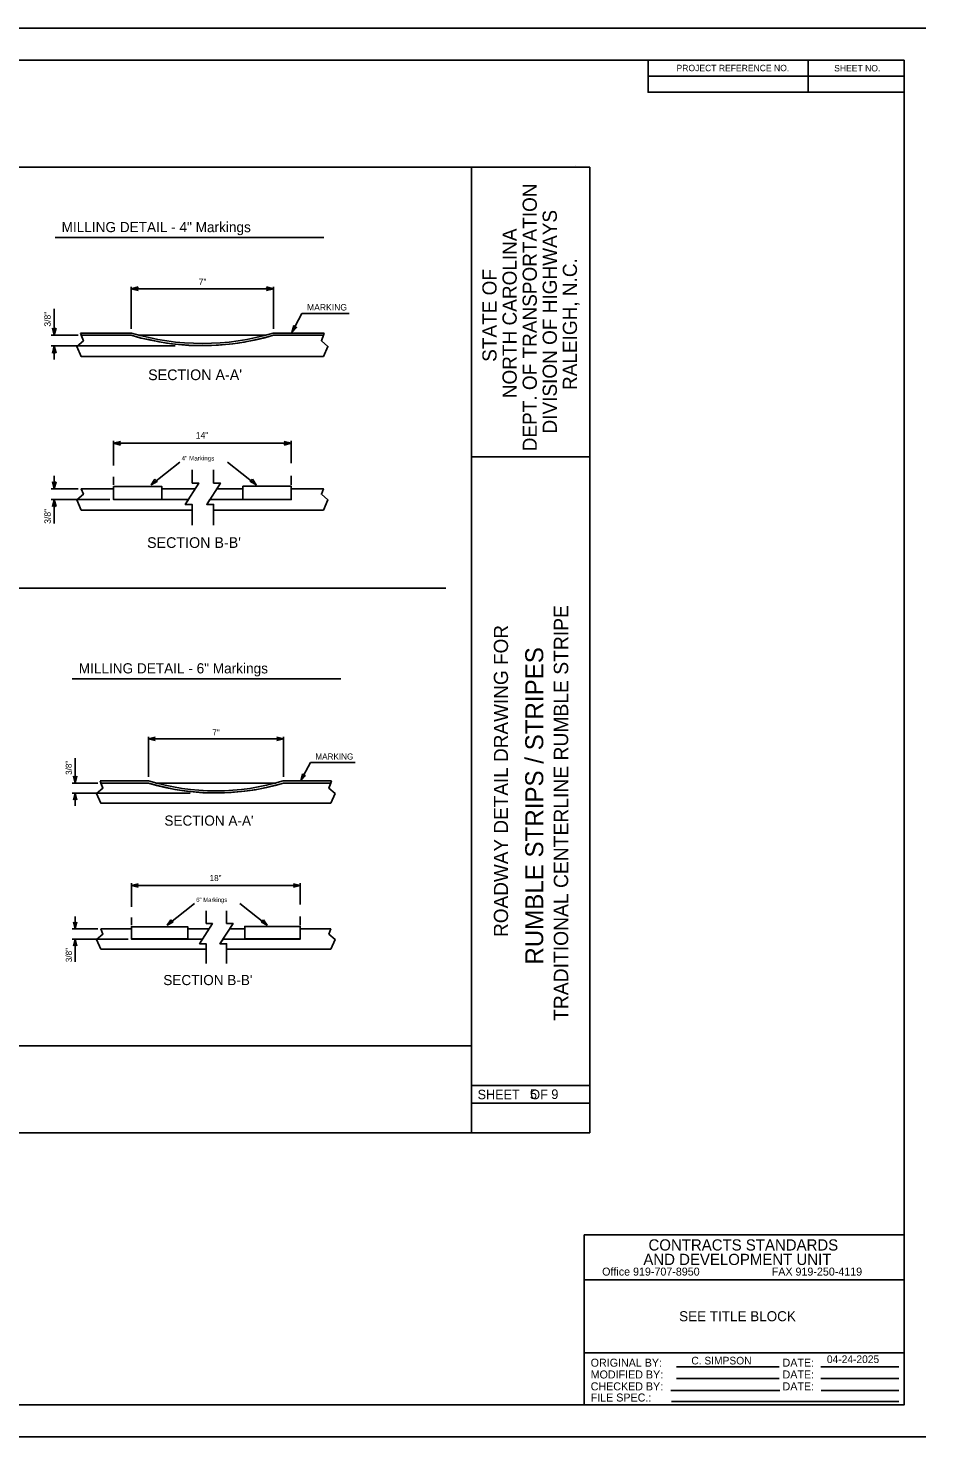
# Model space of a CAD drawing. Extents: x 1999749 to 2001761, y 527518 to 529114.
# Drawn here: x 2000923 to 2001761, y 527799 to 529114 of the extents above; entities that cross this region are included whole.
import ezdxf

# ---------------------------------------------------------------- set-up
doc = ezdxf.new("R2010")
doc.units = 0
for name, color, linetype in [('Default', 7, 'Continuous'), ('GSBWFILL', 7, 'Continuous'), ('Old_Level_1', 7, 'Continuous'), ('Old_Level_40', 7, 'Continuous'), ('Old_Level_60', 7, 'Continuous'), ('Old_Level_61', 7, 'Continuous'), ('Prop Mkg Solid Yel Skip LT', 7, 'Continuous'), ('Prop Sign E Yield Sign Ahead CELL', 7, 'Continuous'), ('Prop Support Two', 7, 'Continuous')]:
    doc.layers.add(name, color=color, linetype=linetype)

# ---------------------------------------------------------------- blocks, each defined once
blk = doc.blocks.new('TERM2')
at = {"layer": 'Default'}
for p, q in [((-6.25, 1.563), (0, 0)), ((-4.687, 0), (-6.25, 1.563)), ((0, 0), (-6.25, -1.563)), ((-6.25, -1.563), (-4.687, 0))]:
    blk.add_line(p, q, dxfattribs=at)

msp = doc.modelspace()

# ---------------------------------------------------------------- linework, layer by layer
at = {"layer": 'Default'}
for p, q in [((2000948, 528918.6), (2001198.9, 528918.6)), ((2001019.1, 528833.6), (2001019.1, 528872.7)), ((2001152, 528833.6), (2001152, 528872.7)), ((2001019.1, 528870.9), (2001152, 528870.9)), ((2000947.3, 528827.5), (2000947.3, 528852)), ((2001178.5, 528847.7), (2001169.2, 528829.9)), ((2001178.5, 528847.7), (2001222.5, 528847.7)), ((2000969.6, 528827.5), (2000944.3, 528827.5)), ((2000974.4, 528822.4), (2000968.3, 528817.1)), ((2000971.8, 528829.5), (2001019.4, 528829.5)), ((2000971.8, 528829.5), (2000974.4, 528822.4)), ((2000972.5, 528827.5), (2001019.1, 528827.5)), ((2001026.5, 528827.5), (2001144.6, 528827.5)), ((2001151.7, 528829.5), (2001199.3, 528829.5)), ((2001152, 528827.5), (2001198.6, 528827.5)), ((2001199.3, 528829.5), (2001196.7, 528822.4)), ((2001196.7, 528822.4), (2001202.8, 528817.1)), ((2001060.1, 528817.5), (2000944.3, 528817.5)), ((2000947.3, 528817.5), (2000947.3, 528804.9)), ((2000968.3, 528817.1), (2000972.5, 528807.6)), ((2000972.5, 528807.6), (2001198.6, 528807.6)), ((2001202.8, 528817.1), (2001198.6, 528807.6)), ((2001002.5, 528705.8), (2001002.5, 528729)), ((2001168.6, 528708), (2001168.6, 528729)), ((2001002.5, 528726.7), (2001168.6, 528726.7)), ((2001064.6, 528709.1), (2001037.8, 528687.9)), ((2001075.9, 528689.5), (2001075.9, 528701.9)), ((2001096, 528689.5), (2001096, 528701.9)), ((2001109, 528709.1), (2001135.9, 528687.9)), ((2000947.3, 528684.2), (2000947.3, 528696.4)), ((2001002.5, 528688), (2001002.5, 528695.4)), ((2001168.6, 528688), (2001168.6, 528696.2)), ((2000969.6, 528684.2), (2000944.3, 528684.2)), ((2000974.4, 528679.1), (2000968.3, 528673.8)), ((2000972.5, 528684.2), (2000974.4, 528679.1)), ((2001002.5, 528684.2), (2001002.5, 528674.3)), ((2001047.7, 528684.2), (2001078.8, 528684.2)), ((2001099.1, 528684.2), (2001123.4, 528684.2)), ((2001168.6, 528684.2), (2001168.6, 528674.3)), ((2001198.6, 528684.2), (2001196.7, 528679.1)), ((2001196.7, 528679.1), (2001202.8, 528673.8)), ((2000999.2, 528674.3), (2000944.3, 528674.3)), ((2000947.3, 528651.8), (2000947.3, 528674.3)), ((2000968.3, 528673.8), (2000972.5, 528664.3)), ((2000972.5, 528664.3), (2001075.9, 528664.3)), ((2001002.5, 528674.3), (2001072.5, 528674.3)), ((2001075.9, 528650.2), (2001075.9, 528669.6)), ((2001092.6, 528674.3), (2001168.6, 528674.3)), ((2001096, 528650.2), (2001096, 528669.6)), ((2001096, 528664.3), (2001198.6, 528664.3)), ((2001202.8, 528673.8), (2001198.6, 528664.3)), ((2000085.3, 528591.5), (2001312.8, 528591.5)), ((2000964, 528506.8), (2001215, 528506.8)), ((2001035.1, 528415.4), (2001035.1, 528452.6)), ((2001161.3, 528415.4), (2001161.3, 528452.6)), ((2001035.1, 528450.8), (2001161.3, 528450.8)), ((2000966.8, 528409.6), (2000966.8, 528432.9)), ((2001186.5, 528428.8), (2001177.6, 528411.9)), ((2001186.5, 528428.8), (2001228.3, 528428.8)), ((2000988, 528409.6), (2000964, 528409.6)), ((2001074, 528400.1), (2000964, 528400.1)), ((2000966.8, 528400.1), (2000966.8, 528388.2)), ((2000992.6, 528404.8), (2000986.8, 528399.7)), ((2000986.8, 528399.7), (2000990.8, 528390.7)), ((2000990.1, 528411.5), (2001035.4, 528411.5)), ((2000990.1, 528411.5), (2000992.6, 528404.8)), ((2000990.8, 528409.6), (2001035.1, 528409.6)), ((2001042.1, 528409.6), (2001154.3, 528409.6)), ((2001161, 528411.5), (2001206.2, 528411.5)), ((2001161.3, 528409.6), (2001205.5, 528409.6)), ((2001206.2, 528411.5), (2001203.7, 528404.8)), ((2001203.7, 528404.8), (2001209.5, 528399.7)), ((2001209.5, 528399.7), (2001205.5, 528390.7)), ((2000990.8, 528390.7), (2001205.5, 528390.7)), ((2001019.3, 528294), (2001019.3, 528316)), ((2001019.3, 528313.9), (2001177, 528313.9)), ((2001177, 528296.1), (2001177, 528316)), ((2001078.3, 528297.2), (2001052.8, 528277)), ((2001120.5, 528297.2), (2001146, 528277)), ((2000966.8, 528273.5), (2000966.8, 528285.1)), ((2001019.3, 528277), (2001019.3, 528284.1)), ((2001089, 528278.5), (2001089, 528290.3)), ((2001108.1, 528278.5), (2001108.1, 528290.3)), ((2001177, 528277), (2001177, 528284.9)), ((2000988, 528273.5), (2000964, 528273.5)), ((2000992.6, 528268.6), (2000986.8, 528263.6)), ((2000990.8, 528273.5), (2000992.6, 528268.6)), ((2001019.3, 528273.5), (2001019.3, 528264)), ((2001029, 528275.4), (2001071.9, 528275.4)), ((2001071.9, 528275.4), (2001071.9, 528264.1)), ((2001071.9, 528273.5), (2001091.8, 528273.5)), ((2001111, 528273.5), (2001125.1, 528273.5)), ((2001125.1, 528275.8), (2001168, 528275.8)), ((2001125.1, 528275.8), (2001125.1, 528264.4)), ((2001177, 528273.5), (2001177, 528264)), ((2001205.5, 528273.5), (2001203.7, 528268.6)), ((2001203.7, 528268.6), (2001209.5, 528263.6)), ((2001016.1, 528264), (2000964, 528264)), ((2000966.8, 528242.7), (2000966.8, 528264)), ((2000986.8, 528263.6), (2000990.8, 528254.6)), ((2001019.3, 528264), (2001085.8, 528264)), ((2001089, 528241.2), (2001089, 528259.6)), ((2001104.9, 528264), (2001177, 528264)), ((2001108.1, 528241.2), (2001108.1, 528259.6)), ((2001209.5, 528263.6), (2001205.5, 528254.6)), ((2000990.8, 528254.6), (2001089, 528254.6)), ((2001108.1, 528254.6), (2001205.5, 528254.6))]:
    msp.add_line(p, q, dxfattribs=at)
for points in [[(2000029.5, 528984.2), (2001447.3, 528984.2), (2001447.3, 528083.3), (2000029.5, 528083.3)], [(2001152, 528827.5), (2001198.6, 528827.5), (2001196.7, 528822.4), (2001202.8, 528817.1), (2001198.6, 528807.6), (2000972.5, 528807.6), (2000968.3, 528817.1), (2000974.4, 528822.4), (2000972.5, 528827.5), (2001019.1, 528827.5), (2001028.1, 528824.9), (2001035.5, 528823.4), (2001045.2, 528821.2), (2001056.8, 528819.5), (2001072.8, 528818), (2001085.9, 528817.8), (2001100.7, 528818.3), (2001114, 528819.5), (2001124.6, 528821), (2001136.2, 528823.4), (2001145.4, 528825.7), (2001152, 528827.5)], [(2001041.2, 528693.1), (2001037.8, 528687.9), (2001043.2, 528690.9)], [(2001132.5, 528693.1), (2001135.9, 528687.9), (2001130.4, 528690.9)], [(2000972.5, 528684.2), (2000974.4, 528679.1), (2000968.3, 528673.8), (2000972.5, 528664.3), (2001075.9, 528664.3), (2001075.9, 528669.6), (2001069.5, 528669.6), (2001072.5, 528674.3), (2001002.5, 528674.3), (2001002.5, 528684.2), (2000972.5, 528684.2), (2000972.5, 528684.2), (2000974.4, 528679.1)], [(2001002.5, 528686.2), (2001047.7, 528686.2), (2001047.7, 528674.3), (2001002.5, 528674.3)], [(2001168.6, 528684.2), (2001198.6, 528684.2), (2001196.7, 528679.1), (2001202.8, 528673.8), (2001198.6, 528664.3), (2001096, 528664.3), (2001096, 528669.6), (2001089.6, 528669.6), (2001092.6, 528674.3), (2001168.6, 528674.3), (2001168.6, 528683.2)], [(2001123.4, 528686.5), (2001168.6, 528686.5), (2001168.6, 528674.2), (2001123.4, 528674.2)], [(2001161.3, 528409.6), (2001205.5, 528409.6), (2001203.7, 528404.8), (2001209.5, 528399.7), (2001205.5, 528390.7), (2000990.8, 528390.7), (2000986.8, 528399.7), (2000992.6, 528404.8), (2000990.8, 528409.6), (2001035.1, 528409.6), (2001043.6, 528407.2), (2001050.7, 528405.8), (2001059.8, 528403.6), (2001070.8, 528402), (2001086.1, 528400.6), (2001098.5, 528400.4), (2001112.5, 528400.8), (2001125.2, 528402), (2001135.3, 528403.4), (2001146.3, 528405.8), (2001155, 528407.9), (2001161.3, 528409.6)], [(2001056, 528282), (2001052.8, 528277), (2001058, 528279.9)], [(2001142.7, 528282), (2001146, 528277), (2001140.8, 528279.9)], [(2000990.8, 528273.5), (2000992.6, 528268.6), (2000986.8, 528263.6), (2000990.8, 528254.6), (2001089, 528254.6), (2001089, 528259.6), (2001082.9, 528259.6), (2001085.8, 528264), (2001019.3, 528264), (2001019.3, 528273.5), (2000990.8, 528273.5), (2000990.8, 528273.5), (2000992.6, 528268.6)], [(2001071.9, 528264.1), (2001019.3, 528264.1), (2001019.3, 528275.4), (2001071.9, 528275.4)], [(2001177, 528273.5), (2001205.5, 528273.5), (2001203.7, 528268.6), (2001209.5, 528263.6), (2001205.5, 528254.6), (2001108.1, 528254.6), (2001108.1, 528259.6), (2001102, 528259.6), (2001104.9, 528264), (2001177, 528264), (2001177, 528272.6)], [(2001125.1, 528264.1), (2001177, 528264.1), (2001177, 528275.8), (2001125.1, 528275.8)]]:
    msp.add_lwpolyline(points, close=True, dxfattribs=at)
for points in [[(2001075.9, 528669.6), (2001069.5, 528669.6), (2001082.2, 528689.5), (2001075.9, 528689.5)], [(2001096, 528669.6), (2001089.6, 528669.6), (2001102.4, 528689.5), (2001096, 528689.5)], [(2001089, 528259.6), (2001082.9, 528259.6), (2001095, 528278.5), (2001089, 528278.5)], [(2001108.1, 528259.6), (2001102, 528259.6), (2001114.2, 528278.5), (2001108.1, 528278.5)]]:
    msp.add_lwpolyline(points, dxfattribs=at)
for centre, radius, start, end in [((2001085.6, 529050.3), 232.5, 253.4, 286.5999), ((2001085.6, 529050.3), 230.5, 253.3279, 286.6721), ((2001098.2, 528621.3), 220.9, 253.4, 286.5999), ((2001098.2, 528621.3), 219, 253.3279, 286.6721)]:
    msp.add_arc(centre, radius, start, end, dxfattribs=at)
at = {"layer": 'GSBWFILL'}
for p, q in [((2001761.2, 529114.1), (1999748.6, 529114.1)), ((2001761.2, 529114.1), (1999748.6, 529114.1)), ((1999748.6, 527799.4), (2001761.2, 527799.4))]:
    msp.add_line(p, q, dxfattribs=at)
at = {"layer": 'Old_Level_1'}
msp.add_line((2000029.4, 528164.4), (2001336.8, 528164.4), dxfattribs=at)
at = {"layer": 'Old_Level_40'}
for p, q in [((2001651.3, 529084.1), (2001651.3, 529054.3)), ((2001501.8, 529069.2), (2001740.9, 529069.2))]:
    msp.add_line(p, q, dxfattribs=at)
msp.add_lwpolyline([(2001501.8, 529084.2), (2001740.9, 529084.2), (2001740.9, 529054.3), (2001501.8, 529054.3)], close=True, dxfattribs=at)
at = {"layer": 'Old_Level_60'}
for p, q in [((2001740.9, 527988), (2001442.1, 527988)), ((2001442.1, 527988), (2001442.1, 527946.1)), ((2001740.9, 527829.3), (2001740.9, 527988)), ((2001442.1, 527866.7), (2001442.1, 527946.1)), ((2001442.1, 527946.1), (2001740.9, 527946.1)), ((2001740.9, 527877.7), (2001442.1, 527877.7)), ((2001442.1, 527866.7), (2001442.1, 527829.3)), ((2001528.5, 527864.9), (2001624.3, 527864.9)), ((2001663, 527864.9), (2001735.9, 527864.9)), ((2001528.5, 527853.8), (2001624.3, 527853.8)), ((2001663, 527853.8), (2001735.9, 527853.8)), ((2001523.2, 527842.8), (2001624.7, 527842.8)), ((2001663.4, 527842.8), (2001735.9, 527842.8)), ((2001442.1, 527829.3), (2001740.9, 527829.3)), ((2001523.6, 527832.3), (2001735.9, 527832.3))]:
    msp.add_line(p, q, dxfattribs=at)
msp.add_lwpolyline([(2001336.9, 528714), (2001447.3, 528714), (2001447.3, 528984.2), (2001336.9, 528984.2), (2001336.9, 528083.3), (2001447.3, 528083.3), (2001447.3, 528110.9), (2001336.9, 528110.9), (2001336.9, 528127.4), (2001447.3, 528127.4)], dxfattribs=at)
msp.add_lwpolyline([(2001336.9, 528714), (2001447.3, 528714), (2001447.3, 528984.2), (2001336.9, 528984.2), (2001336.9, 528083.3), (2001447.3, 528083.3), (2001447.3, 528110.9), (2001336.9, 528110.9), (2001336.9, 528127.4), (2001447.3, 528127.4)], dxfattribs=at)
at = {"layer": 'Old_Level_61'}
msp.add_line((2001433.8, 528985.8), (2001433.8, 528985.8), dxfattribs=at)
msp.add_line((2001433.8, 528985.8), (2001433.8, 528985.8), dxfattribs=at)
msp.add_line((2001433.8, 528985.8), (2001433.8, 528985.8), dxfattribs=at)
msp.add_line((2001433.8, 528985.8), (2001433.8, 528985.8), dxfattribs=at)
at = {"layer": 'Prop Sign E Yield Sign Ahead CELL'}
msp.add_lwpolyline([(2001740.9, 529084.2), (1999948.2, 529084.2), (1999948.2, 527829.3), (2001740.9, 527829.3)], close=True, dxfattribs=at)
at = {"layer": 'Prop Support Two'}
msp.add_line((2001761.2, 529114.1), (2001761.2, 529114.1), dxfattribs=at)
msp.add_line((2001761.2, 529114.1), (2001761.2, 529114.1), dxfattribs=at)

# ---------------------------------------------------------------- block references
at = {"layer": 'Default'}
for p, xscale, yscale, rotation in [((2001019.1, 528870.9), 1.0626570673079527, 1.0626570673079527, 179.99984077390002), ((2001152, 528870.9), 1.0626570673079527, 1.0626570673079527, -0.00015922609998400263), ((2000947.3, 528827.5), 1.0626570673079523, 1.0626570673079525, -89.99968490427781), ((2001169.2, 528829.9), 1.0626570673079527, 1.0626570673079525, -117.83762040221106), ((2000947.3, 528817.5), 1.0626570673079532, 1.062657067307953, 89.99993359224574), ((2001002.5, 528726.7), 1.062657067307953, 1.0626570673079532, -179.99999444020176), ((2001168.6, 528726.7), 1.062657067307953, 1.0626570673079532, 5.559798227839853e-06), ((2000947.3, 528684.2), 1.0626570673079523, 1.0626570673079525, -89.99968490436845), ((2000947.3, 528674.3), 1.0626570673079532, 1.062657067307953, 89.9999335923932), ((2001035.1, 528450.8), 1.0095242139425549, 1.009524213942555, 179.99984077390002), ((2001161.3, 528450.8), 1.0095242139425549, 1.009524213942555, -0.00015922609998400257), ((2000966.8, 528409.6), 1.0095242139425546, 1.0095242139425546, -89.99968490427781), ((2001177.6, 528411.9), 1.0095242139425544, 1.0095242139425544, -117.83762040221106), ((2000966.8, 528400.1), 1.0095242139425553, 1.0095242139425553, 89.99993359224574), ((2001019.3, 528313.9), 1.0095242139425549, 1.009524213942555, -179.99999444020176), ((2001177, 528313.9), 1.0095242139425549, 1.009524213942555, 5.559798227839855e-06), ((2000966.8, 528273.5), 1.0095242139425546, 1.0095242139425546, -89.99968490436845), ((2000966.8, 528264), 1.0095242139425553, 1.0095242139425553, 89.9999335923932)]:
    msp.add_blockref('TERM2', p, dxfattribs=dict(at, xscale=xscale, yscale=yscale, rotation=rotation))

# ---------------------------------------------------------------- texts
for s, height, rotation, p in [('MILLING DETAIL - 4" Markings', 9.497, 0, (2000954.1, 528923.7)), ('7"', 5.98, 0, (2001082.1, 528874.3)), ('3/8"', 5.98, 90.0002, (2000943.9, 528835.5)), ('MARKING', 5.98, 0, (2001183.3, 528850.6)), ("SECTION A-A'", 9.962, 0, (2001034.9, 528785.6)), ('14"', 5.98, 0, (2001079.4, 528731.1)), ('4" Markings', 4.211, 0, (2001066.2, 528710.6)), ('3/8"', 5.98, 90.0002, (2000944, 528651.5)), ("SECTION B-B'", 9.962, 0, (2001033.9, 528629)), ('MILLING DETAIL - 6" Markings', 9.497, 0, (2000970.1, 528511.9)), ('7"', 5.68, 0, (2001094.9, 528454.1)), ('3/8"', 5.68, 90.0002, (2000963.6, 528417.2)), ('MARKING', 5.68, 0, (2001191.1, 528431.5)), ("SECTION A-A'", 9.464, 0, (2001050.1, 528369.8)), ('18"', 5.68, 0, (2001092.3, 528318.1)), ('6" Markings', 4, 0, (2001079.8, 528298.6)), ('3/8"', 5.68, 90.0002, (2000963.7, 528242.4)), ("SECTION B-B'", 9.464, 0, (2001049.1, 528221))]:
    msp.add_text(s, height=height, rotation=rotation, dxfattribs=at).set_placement(p)
for s, p in [('C. SIMPSON', (2001542.2, 527867)), ('04-24-2025', (2001668.8, 527868.3))]:
    msp.add_text(s, height=7.14, dxfattribs=at).set_placement(p)
at = {"layer": 'Old_Level_1'}
for s, height, p in [('TRADITIONAL CENTERLINE RUMBLE STRIPE', 13.461, (2001427.2, 528187.6)), ('RUMBLE STRIPS / STRIPES', 16.826, (2001403.9, 528240.1))]:
    msp.add_text(s, height=height, rotation=90, dxfattribs=at).set_placement(p)
msp.add_text('5    9', height=8.97, dxfattribs=at).set_placement((2001391.4, 528114.7))
at = {"layer": 'Old_Level_60'}
for s, height, rotation, p in [('DEPT. OF TRANSPORTATION', 13.245, 90, (2001397.9, 528719.2)), ('DEPT. OF TRANSPORTATION', 13.245, 90, (2001397.9, 528719.2)), ('DIVISION OF HIGHWAYS', 13.245, 90, (2001416.6, 528735.8)), ('DIVISION OF HIGHWAYS', 13.245, 90, (2001416.6, 528735.8)), ('NORTH CAROLINA', 13.245, 90, (2001379.1, 528768.7)), ('NORTH CAROLINA', 13.245, 90, (2001379.1, 528768.7)), ('STATE OF', 13.24, 90, (2001360.3, 528802.7)), ('STATE OF', 13.24, 90, (2001360.3, 528802.7)), ('RALEIGH, N.C.', 13.245, 90, (2001435.4, 528776.4)), ('RALEIGH, N.C.', 13.245, 90, (2001435.4, 528776.4)), ('ROADWAY DETAIL DRAWING FOR', 13.236, 90, (2001371, 528266)), ('SEE TITLE BLOCK', 9.406, 0.0008, (2001530.8, 527907.3))]:
    msp.add_text(s, height=height, rotation=rotation, dxfattribs=at).set_placement(p)
for s, height, p in [('SHEET   OF', 8.83, (2001342.6, 528114.5)), ('CONTRACTS STANDARDS', 10.457, (2001502.2, 527973.3)), ('AND DEVELOPMENT UNIT', 10.457, (2001497.4, 527959.8)), ('Office 919-707-8950', 7.469, (2001458.9, 527949.9)), ('FAX 919-250-4119', 7.469, (2001617.3, 527949.9)), ('ORIGINAL BY:', 7.469, (2001448.2, 527864.9)), ('MODIFIED BY:', 7.469, (2001448.2, 527853.9)), ('DATE:', 7.47, (2001627.4, 527864.9)), ('DATE:', 7.47, (2001627.4, 527853.9)), ('CHECKED BY:', 7.469, (2001448.2, 527842.8)), ('DATE:', 7.47, (2001627.4, 527842.8)), ('FILE SPEC.:', 7.469, (2001448.2, 527832.4))]:
    msp.add_text(s, height=height, dxfattribs=at).set_placement(p)
at = {"layer": 'Prop Mkg Solid Yel Skip LT'}
for s, height, p in [('PROJECT REFERENCE NO.', 5.976, (2001528.4, 529073.9)), ('SHEET NO.', 5.98, (2001675.6, 529073.7))]:
    msp.add_text(s, height=height, dxfattribs=at).set_placement(p)

doc.saveas('drawing.dxf')
